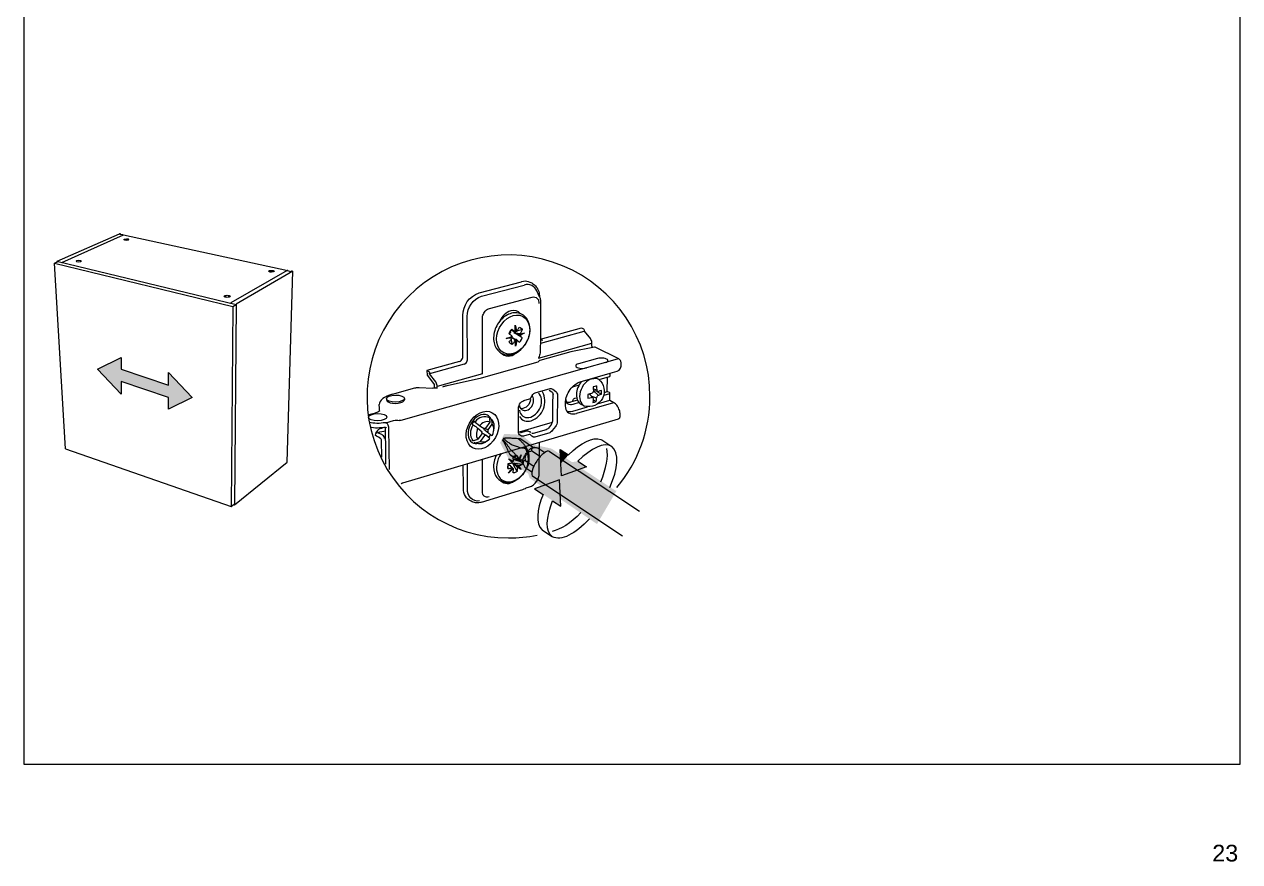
# Model space of a CAD drawing. Header units: metres. Extents: x -11.5 to 7.4, y -3.8 to 5.9.
# Drawn here: x 5.002 to 5.643, y -2.804 to -2.363 of the extents above; entities that cross this region are included whole.
import ezdxf

# ---------------------------------------------------------------- set-up
doc = ezdxf.new("R2010")
doc.units = ezdxf.units.M
doc.header["$MEASUREMENT"] = 0
for name, color, linetype, lineweight in [('PDF22_Geometry_Num_Penna__1_Num_Penna__255', 255, 'Continuous', 18), ('PDF22_Geometry_Num_Penna__7_Num_Penna__7', 7, 'Continuous', 18), ('PDF22_Text_Num_Penna__7_Num_Penna__7', 7, 'Continuous', 18)]:
    doc.layers.add(name, color=color, linetype=linetype, lineweight=lineweight)
doc.styles.add('GENERATED_STYLE_1', font='')
doc.styles.get('GENERATED_STYLE_1').set_extended_font_data('Arial')

msp = doc.modelspace()

# ---------------------------------------------------------------- hatches: boundary and pattern name
at = {"layer": 'PDF22_Geometry_Num_Penna__1_Num_Penna__255', "linetype": 'Continuous', "lineweight": 18}
msp.add_hatch(color=255, dxfattribs=at).paths.add_polyline_path([(5.3136, -2.60885), (5.27994, -2.58672), (5.27028, -2.58461), (5.26416, -2.57942), (5.25498, -2.57895), (5.25286, -2.58366), (5.25828, -2.59378), (5.2677, -2.59991), (5.2684, -2.60226), (5.30395, -2.62651), (5.31431, -2.60885)])
at = {"layer": 'PDF22_Geometry_Num_Penna__7_Num_Penna__7', "linetype": 'Continuous', "lineweight": 18}
for points in [[(5.05313, -2.54492), (5.05313, -2.53869), (5.04069, -2.54485), (5.05313, -2.55794), (5.05313, -2.5514), (5.07802, -2.5597), (5.07802, -2.56586), (5.09046, -2.5597), (5.07803, -2.54661), (5.07803, -2.55322)], [(5.30595, -2.58192), (5.31176, -2.58568), (5.30646, -2.58215)], [(5.28489, -2.5946), (5.28891, -2.59009), (5.28447, -2.58716)], [(5.29392, -2.59341), (5.28485, -2.59466), (5.28526, -2.60113), (5.29837, -2.59636)], [(5.28415, -2.60311), (5.27104, -2.60789), (5.28493, -2.61709)], [(5.27482, -2.62932), (5.27506, -2.62951), (5.2805, -2.63321)]]:
    msp.add_hatch(color=7, dxfattribs=at).paths.add_polyline_path(points)

# ---------------------------------------------------------------- linework, layer by layer
at = {"layer": 'PDF22_Geometry_Num_Penna__1_Num_Penna__255', "color": 255, "linetype": 'Continuous', "lineweight": 18, "flags": 128}
msp.add_lwpolyline([(5.05313, -2.54492), (5.07803, -2.55322), (5.07803, -2.54661), (5.09046, -2.5597), (5.07802, -2.56586), (5.07802, -2.5597), (5.05313, -2.5514), (5.05313, -2.55794), (5.04069, -2.54485), (5.05313, -2.53869)], close=True, dxfattribs=at)
for points in [[(5.30595, -2.58192), (5.30646, -2.58215), (5.31176, -2.58568)], [(5.28489, -2.5946), (5.28447, -2.58716), (5.28891, -2.59009)], [(5.29392, -2.59341), (5.29837, -2.59636), (5.28526, -2.60113), (5.2849, -2.59469), (5.28485, -2.59466)], [(5.28055, -2.61419), (5.28493, -2.61709), (5.28415, -2.60311), (5.27104, -2.60789), (5.27551, -2.61084)], [(5.27482, -2.62932), (5.27506, -2.62951), (5.2805, -2.63321)]]:
    msp.add_lwpolyline(points, dxfattribs=at)
at = {"layer": 'PDF22_Geometry_Num_Penna__1_Num_Penna__255', "color": 255, "linetype": 'Continuous', "lineweight": 18}
for points in [[(5.28891, -2.59009), (5.29535, -2.58357), (5.30193, -2.58023), (5.30595, -2.58192)], [(5.28891, -2.59009), (5.29535, -2.58357), (5.30193, -2.58023), (5.30595, -2.58192)], [(5.31176, -2.58568), (5.30787, -2.58309), (5.30082, -2.58644), (5.29392, -2.59341)], [(5.31176, -2.58568), (5.30787, -2.58309), (5.30082, -2.58644), (5.29392, -2.59341)], [(5.28485, -2.59466), (5.28487, -2.59466), (5.28487, -2.5946), (5.28489, -2.5946)], [(5.28485, -2.59466), (5.28487, -2.59466), (5.28487, -2.5946), (5.28489, -2.5946)], [(5.27551, -2.61084), (5.27212, -2.61914), (5.27156, -2.62649), (5.27482, -2.62932)], [(5.27551, -2.61084), (5.27212, -2.61914), (5.27156, -2.62649), (5.27482, -2.62932)], [(5.2805, -2.63321), (5.27666, -2.63066), (5.27694, -2.62307), (5.28055, -2.61419)], [(5.2805, -2.63321), (5.27666, -2.63066), (5.27694, -2.62307), (5.28055, -2.61419)]]:
    msp.add_open_spline(points, degree=3, dxfattribs=at)
at = {"layer": 'PDF22_Geometry_Num_Penna__7_Num_Penna__7', "color": 7, "linetype": 'Continuous', "lineweight": 18, "flags": 128}
for points in [[(5.64277, -2.75332), (5.00202, -2.75332), (5.00202, -1.85138), (5.64277, -1.85138)], [(5.26181, -2.52961), (5.26124, -2.52928), (5.26166, -2.5297), (5.26174, -2.52966)], [(5.05313, -2.54492), (5.07803, -2.55322), (5.07803, -2.54661), (5.09046, -2.5597), (5.07802, -2.56586), (5.07802, -2.5597), (5.05313, -2.5514), (5.05313, -2.55794), (5.04069, -2.54485), (5.05313, -2.53869)], [(5.26281, -2.59575), (5.26219, -2.59556), (5.26273, -2.59592), (5.26276, -2.59584)]]:
    msp.add_lwpolyline(points, close=True, dxfattribs=at)
for points in [[(5.01938, -2.48795), (5.05218, -2.47343)], [(5.02173, -2.48856), (5.05435, -2.47402)], [(5.05273, -2.47355), (5.05218, -2.47343)], [(5.05236, -2.47372), (5.05273, -2.47355)], [(5.05274, -2.4738), (5.05236, -2.47372)], [(5.05274, -2.4738), (5.05273, -2.47355)], [(5.05403, -2.47408), (5.05274, -2.4738)], [(5.05435, -2.47402), (5.14089, -2.49277), (5.14088, -2.49291)], [(5.01788, -2.48899), (5.01981, -2.48814)], [(5.01788, -2.48899), (5.11196, -2.51175), (5.11115, -2.61722)], [(5.02373, -2.58687), (5.01788, -2.48899)], [(5.0194, -2.48832), (5.01938, -2.48795)], [(5.01981, -2.48814), (5.11372, -2.51072)], [(5.1406, -2.49285), (5.11095, -2.50996), (5.11095, -2.51005)], [(5.1436, -2.49323), (5.11372, -2.51062)], [(5.14056, -2.59384), (5.1436, -2.49323)], [(5.1406, -2.49285), (5.1426, -2.49329), (5.14293, -2.49309)], [(5.14088, -2.49277), (5.14071, -2.49287)], [(5.14294, -2.49309), (5.1436, -2.49323)], [(5.26869, -2.49909), (5.26787, -2.49876), (5.267, -2.49857), (5.2661, -2.49849), (5.26516, -2.49855), (5.26422, -2.49873)], [(5.27221, -2.50359), (5.27171, -2.50269), (5.27108, -2.5019), (5.27035, -2.50126), (5.26951, -2.50077), (5.2686, -2.50044), (5.26764, -2.50028), (5.26662, -2.50029), (5.26559, -2.50048)], [(5.26972, -2.49959), (5.26869, -2.49909)], [(5.26972, -2.49959), (5.26997, -2.49971), (5.27051, -2.50004), (5.27102, -2.50043), (5.27149, -2.50088), (5.27192, -2.50137), (5.27231, -2.50192), (5.27266, -2.50252), (5.27295, -2.50315), (5.27319, -2.50382), (5.27338, -2.50454), (5.27352, -2.50528), (5.27359, -2.50605), (5.27361, -2.50664), (5.27221, -2.50359)], [(5.11196, -2.51175), (5.11372, -2.51072)], [(5.11372, -2.51062), (5.11278, -2.6163)], [(5.27368, -2.50677), (5.27361, -2.50664)], [(5.27368, -2.50677), (5.2738, -2.50706), (5.27391, -2.50736), (5.27406, -2.50787), (5.27416, -2.50841), (5.27421, -2.50895), (5.27423, -2.5095), (5.27408, -2.5291)], [(5.2435, -2.54729), (5.24349, -2.5181)], [(5.25591, -2.51666), (5.25525, -2.51711), (5.25455, -2.51766), (5.25388, -2.51825), (5.25323, -2.51891), (5.25264, -2.5196), (5.25208, -2.52035), (5.25156, -2.52113), (5.2511, -2.52195), (5.25069, -2.52279), (5.25033, -2.52366), (5.25003, -2.52454), (5.24978, -2.52544), (5.2496, -2.52634), (5.24948, -2.52723), (5.24942, -2.52814), (5.24943, -2.52902), (5.24944, -2.52924)], [(5.26703, -2.53032), (5.26744, -2.52946), (5.26779, -2.52859), (5.26808, -2.52769), (5.26831, -2.52679), (5.26848, -2.52589), (5.26858, -2.525), (5.26862, -2.52411), (5.2686, -2.52325), (5.26852, -2.52239), (5.26837, -2.52156), (5.26817, -2.52075), (5.2679, -2.51998), (5.26756, -2.51926), (5.26718, -2.51857), (5.26672, -2.51794), (5.26623, -2.51736), (5.2657, -2.51686), (5.26512, -2.51641), (5.2645, -2.51602), (5.26384, -2.5157), (5.26319, -2.51546), (5.26251, -2.51528), (5.26181, -2.51517), (5.2611, -2.51512), (5.26037, -2.51514), (5.25963, -2.51523), (5.2589, -2.51537), (5.25817, -2.51559), (5.25742, -2.51588), (5.25667, -2.51622), (5.25594, -2.51664), (5.25591, -2.51666)], [(5.25738, -2.5159), (5.25735, -2.51584), (5.25733, -2.51578)], [(5.25904, -2.52381), (5.25842, -2.52449), (5.25789, -2.52526), (5.25748, -2.5261)], [(5.25863, -2.52424), (5.2591, -2.52448)], [(5.25899, -2.52441), (5.25969, -2.52476)], [(5.25917, -2.5245), (5.2591, -2.52448), (5.25899, -2.52441)], [(5.26073, -2.52514), (5.26044, -2.52491), (5.26016, -2.52468), (5.2599, -2.52448), (5.25964, -2.52428), (5.25936, -2.52406), (5.25904, -2.52381)], [(5.26088, -2.52505), (5.26088, -2.52445), (5.26088, -2.5239), (5.26087, -2.52338), (5.26085, -2.52286), (5.26083, -2.52228), (5.26079, -2.52165), (5.26096, -2.52224), (5.2611, -2.52278), (5.26123, -2.52327), (5.26134, -2.52376), (5.26146, -2.52427), (5.26158, -2.52485)], [(5.26087, -2.5235), (5.26104, -2.52473), (5.261, -2.52479)], [(5.26158, -2.52485), (5.26165, -2.52484), (5.26173, -2.52484), (5.26195, -2.52445), (5.26215, -2.52409), (5.26233, -2.52376), (5.2625, -2.52342), (5.26269, -2.52306), (5.26288, -2.52266)], [(5.26289, -2.52266), (5.26352, -2.52296), (5.26406, -2.52341), (5.2645, -2.524), (5.2643, -2.5244), (5.26411, -2.52478), (5.26394, -2.52511), (5.26376, -2.52544), (5.26356, -2.52579), (5.26335, -2.52618)], [(5.27408, -2.5291), (5.2741, -2.5291), (5.27412, -2.52909), (5.29582, -2.52313)], [(5.29582, -2.52313), (5.29686, -2.52365)], [(5.29686, -2.52365), (5.29702, -2.5238), (5.29715, -2.52406), (5.29719, -2.52434)], [(5.29719, -2.52434), (5.29718, -2.52486), (5.30051, -2.52889)], [(5.25916, -2.52842), (5.25862, -2.52847), (5.25812, -2.5285), (5.25765, -2.52854), (5.25716, -2.52857), (5.25663, -2.5286), (5.25606, -2.52862), (5.25663, -2.52846), (5.25716, -2.52829), (5.25764, -2.52813), (5.25811, -2.52798), (5.2586, -2.5278), (5.25915, -2.52761)], [(5.25684, -2.52839), (5.25875, -2.5281)], [(5.25748, -2.5261), (5.2578, -2.52635), (5.25809, -2.52657), (5.25835, -2.52678), (5.25861, -2.52698), (5.25888, -2.5272), (5.25918, -2.52743)], [(5.25918, -2.53185), (5.25854, -2.53155), (5.25799, -2.53109), (5.25756, -2.53051), (5.25786, -2.53016), (5.25814, -2.52984), (5.2584, -2.52955), (5.25865, -2.52925), (5.25891, -2.52893), (5.2592, -2.52858)], [(5.25817, -2.52482), (5.25831, -2.52509), (5.25833, -2.52544), (5.25823, -2.52579), (5.25801, -2.52609), (5.25773, -2.52629)], [(5.25869, -2.5292), (5.25877, -2.52966), (5.25886, -2.53022), (5.25893, -2.53055), (5.25899, -2.53092), (5.25908, -2.53135), (5.25918, -2.53185)], [(5.25875, -2.5281), (5.25878, -2.52806), (5.25877, -2.52791), (5.25875, -2.52775)], [(5.25875, -2.5281), (5.25887, -2.52817)], [(5.25876, -2.52788), (5.25917, -2.5281), (5.25972, -2.52845)], [(5.25887, -2.52817), (5.25916, -2.52842), (5.25918, -2.5285), (5.2592, -2.52858)], [(5.25918, -2.52743), (5.25916, -2.52751), (5.25915, -2.52761)], [(5.25918, -2.53185), (5.25949, -2.53149), (5.25976, -2.53118), (5.26001, -2.53089), (5.26026, -2.53059), (5.26053, -2.53026), (5.26081, -2.52992), (5.26088, -2.52991), (5.26096, -2.52991)], [(5.25921, -2.52813), (5.25987, -2.52847)], [(5.25969, -2.52476), (5.25998, -2.52486), (5.26032, -2.52498)], [(5.2604, -2.52939), (5.26056, -2.52937), (5.26071, -2.52933), (5.26018, -2.52886), (5.25972, -2.52845)], [(5.25972, -2.52845), (5.26002, -2.52888), (5.26019, -2.52912), (5.2604, -2.52939)], [(5.26076, -2.52952), (5.26079, -2.52931), (5.2603, -2.52886), (5.25987, -2.52847)], [(5.25987, -2.52847), (5.26042, -2.5288), (5.26108, -2.52918)], [(5.2603, -2.52495), (5.26041, -2.52502), (5.26073, -2.52514)], [(5.26048, -2.5295), (5.26037, -2.52944), (5.2604, -2.52939)], [(5.26048, -2.5295), (5.26081, -2.52992)], [(5.26096, -2.52991), (5.26048, -2.5295)], [(5.26142, -2.52619), (5.26062, -2.52577)], [(5.26133, -2.52606), (5.26071, -2.52581)], [(5.26076, -2.52952), (5.26071, -2.52933)], [(5.26088, -2.52505), (5.26081, -2.52509), (5.26073, -2.52514)], [(5.26108, -2.52918), (5.26094, -2.52925), (5.26079, -2.52931)], [(5.26088, -2.52479), (5.26095, -2.52478), (5.261, -2.52478)], [(5.26166, -2.5297), (5.26156, -2.53025), (5.26146, -2.53075), (5.26136, -2.5312), (5.26124, -2.53166), (5.26111, -2.53216), (5.26098, -2.53269), (5.26099, -2.5322), (5.261, -2.53173), (5.261, -2.53131), (5.26099, -2.53089), (5.26098, -2.53042), (5.26096, -2.52991)], [(5.26098, -2.53056), (5.26111, -2.52922)], [(5.26104, -2.52473), (5.26116, -2.52479)], [(5.26124, -2.52928), (5.26111, -2.52922)], [(5.26158, -2.52485), (5.26116, -2.52479)], [(5.26133, -2.52606), (5.26196, -2.52626), (5.26265, -2.52647), (5.26283, -2.52647)], [(5.26262, -2.52613), (5.26225, -2.5261), (5.26192, -2.52608), (5.26133, -2.52606)], [(5.26142, -2.52619), (5.26197, -2.52651), (5.26263, -2.5269), (5.26267, -2.52693)], [(5.26142, -2.52619), (5.26201, -2.52637), (5.26265, -2.52657), (5.26265, -2.52673), (5.26263, -2.5269)], [(5.26181, -2.52961), (5.26204, -2.52982), (5.26224, -2.52999), (5.26244, -2.53016), (5.26262, -2.53032), (5.2628, -2.5305), (5.26302, -2.53068)], [(5.26265, -2.52607), (5.26262, -2.52613), (5.26264, -2.52629), (5.26265, -2.52647)], [(5.26265, -2.52607), (5.26278, -2.52614)], [(5.26283, -2.52647), (5.26265, -2.52657)], [(5.26465, -2.52604), (5.26267, -2.52693)], [(5.26278, -2.52699), (5.26267, -2.52693)], [(5.26277, -2.52614), (5.26338, -2.52634), (5.26336, -2.52626), (5.26335, -2.52618)], [(5.26335, -2.52618), (5.26277, -2.52614)], [(5.26278, -2.52699), (5.26336, -2.52733), (5.26338, -2.52723), (5.26339, -2.52715)], [(5.26339, -2.52715), (5.26278, -2.52699)], [(5.26456, -2.5284), (5.26436, -2.52821), (5.26416, -2.52804), (5.26398, -2.52787), (5.2638, -2.5277), (5.26359, -2.52752), (5.26336, -2.52733)], [(5.26338, -2.52634), (5.26383, -2.52624), (5.26421, -2.52614), (5.26457, -2.52605), (5.26492, -2.52596), (5.2653, -2.52586), (5.26569, -2.52574), (5.2653, -2.52599), (5.26492, -2.52624), (5.26457, -2.52646), (5.26422, -2.52668), (5.26383, -2.5269), (5.26339, -2.52715)], [(5.27408, -2.5291), (5.27404, -2.53497)], [(5.27407, -2.53119), (5.27422, -2.53117), (5.2744, -2.53114), (5.29718, -2.52486)], [(5.27515, -2.52961), (5.27479, -2.52967), (5.27445, -2.52964), (5.27413, -2.52953)], [(5.30128, -2.53119), (5.30125, -2.5307), (5.30115, -2.53021), (5.30099, -2.52972), (5.30077, -2.52928), (5.30051, -2.5289)], [(5.27309, -2.53904), (5.30128, -2.53119)], [(5.27404, -2.53497), (5.274, -2.53558), (5.27391, -2.53622), (5.27378, -2.53686), (5.27361, -2.53751), (5.27339, -2.53823), (5.27309, -2.53904)], [(5.29014, -2.5357), (5.27381, -2.54024), (5.27375, -2.54027), (5.27369, -2.54032)], [(5.30267, -2.53324), (5.29015, -2.53569), (5.29014, -2.5357)], [(5.29028, -2.53571), (5.29021, -2.53569), (5.29015, -2.53569)], [(5.30148, -2.53347), (5.30136, -2.53304), (5.30129, -2.53259), (5.30126, -2.53216), (5.30128, -2.53119)], [(5.30278, -2.53327), (5.30273, -2.53325), (5.30267, -2.53324)], [(5.23141, -2.54081), (5.2143, -2.54551), (5.21529, -2.54606)], [(5.23389, -2.54229), (5.21564, -2.54731), (5.21563, -2.54678)], [(5.24307, -2.54938), (5.27284, -2.54106)], [(5.27369, -2.54032), (5.27285, -2.54106), (5.27291, -2.54104)], [(5.27313, -2.54105), (5.27302, -2.54103), (5.27291, -2.54104)], [(5.27403, -2.54025), (5.27392, -2.54023), (5.27381, -2.54024)], [(5.30412, -2.53923), (5.29413, -2.54205)], [(5.30835, -2.54135), (5.29835, -2.54419)], [(5.31513, -2.53943), (5.30835, -2.54135)], [(5.31539, -2.53945), (5.31526, -2.53941), (5.31514, -2.53943)], [(5.29835, -2.54419), (5.20058, -2.57191)], [(5.2143, -2.54551), (5.21432, -2.54796), (5.21834, -2.55317)], [(5.21529, -2.54606), (5.21546, -2.54622), (5.21558, -2.54649), (5.21563, -2.54678)], [(5.2189, -2.55153), (5.21564, -2.54731)], [(5.2435, -2.54729), (5.21968, -2.55391), (5.21965, -2.55341), (5.21954, -2.55289), (5.21937, -2.55239), (5.21916, -2.55193), (5.2189, -2.55153)], [(5.22264, -2.55409), (5.22304, -2.55398), (5.2234, -2.55388), (5.22374, -2.5538), (5.2241, -2.5537), (5.22448, -2.55361), (5.2249, -2.55352), (5.24307, -2.54938)], [(5.29505, -2.55155), (5.31094, -2.54701)], [(5.30308, -2.54925), (5.30479, -2.55013)], [(5.30508, -2.55028), (5.3105, -2.54873)], [(5.3105, -2.54873), (5.31052, -2.54873), (5.31053, -2.54872), (5.31055, -2.54871), (5.31057, -2.54871), (5.31058, -2.5487), (5.3106, -2.5487), (5.31061, -2.54869), (5.31062, -2.54868), (5.31064, -2.54867), (5.31065, -2.54866), (5.31066, -2.54865), (5.31067, -2.54865), (5.31069, -2.54865), (5.3107, -2.54864), (5.3107, -2.54863), (5.31071, -2.54863), (5.31072, -2.54862), (5.31073, -2.54861), (5.31074, -2.5486), (5.31075, -2.54859), (5.31076, -2.54858), (5.31077, -2.54857), (5.31078, -2.54856), (5.31079, -2.54855), (5.31079, -2.54854), (5.3108, -2.54853), (5.3108, -2.54852), (5.31081, -2.54851), (5.31082, -2.54851), (5.31083, -2.54849), (5.31084, -2.54848), (5.31085, -2.54846), (5.31086, -2.54844), (5.31087, -2.54842), (5.31087, -2.5484), (5.31088, -2.54839), (5.31089, -2.54838), (5.31089, -2.54835), (5.31089, -2.54835), (5.31089, -2.54833), (5.31089, -2.54832), (5.3109, -2.54831), (5.3109, -2.54829), (5.31091, -2.54827), (5.31091, -2.54825), (5.31091, -2.54823), (5.31091, -2.54822), (5.31091, -2.54821)], [(5.1961, -2.55801), (5.20789, -2.55474)], [(5.20789, -2.55474), (5.20805, -2.55469), (5.20837, -2.55463), (5.20871, -2.55457), (5.20905, -2.55453), (5.20941, -2.5545), (5.20978, -2.55449), (5.21014, -2.5545), (5.21745, -2.55485)], [(5.21933, -2.55476), (5.21896, -2.55481), (5.21858, -2.55484), (5.2182, -2.55486), (5.21783, -2.55487), (5.21745, -2.55485)], [(5.21839, -2.55485), (5.21836, -2.5545), (5.21835, -2.55417), (5.21834, -2.55317)], [(5.21948, -2.55479), (5.21945, -2.55478), (5.21942, -2.55477), (5.2194, -2.55477), (5.21937, -2.55476), (5.21935, -2.55476), (5.21933, -2.55476)], [(5.21948, -2.55479), (5.21969, -2.55492), (5.21968, -2.55391)], [(5.27187, -2.55711), (5.27873, -2.55516)], [(5.27873, -2.55516), (5.27924, -2.55507), (5.27972, -2.55508), (5.28018, -2.55521), (5.28058, -2.55544)], [(5.2788, -2.55586), (5.28015, -2.55685)], [(5.28058, -2.55544), (5.28217, -2.55662)], [(5.28745, -2.56085), (5.28747, -2.5607), (5.28771, -2.55984), (5.28801, -2.55896), (5.28838, -2.55811), (5.2888, -2.55726), (5.28928, -2.55642), (5.2898, -2.55564), (5.29037, -2.55491), (5.29084, -2.55439)], [(5.29083, -2.55439), (5.29105, -2.55431)], [(5.29084, -2.55439), (5.29097, -2.55423), (5.29161, -2.5536), (5.29224, -2.55306), (5.29289, -2.5526), (5.29352, -2.5522), (5.29405, -2.55193), (5.29456, -2.55171), (5.29505, -2.55155)], [(5.29444, -2.55334), (5.29105, -2.55431), (5.29115, -2.55424), (5.29122, -2.55413), (5.29125, -2.55396)], [(5.30201, -2.55629), (5.30198, -2.55661), (5.30189, -2.5569), (5.30175, -2.55714), (5.30157, -2.55735), (5.30134, -2.55752), (5.30107, -2.55765), (5.30012, -2.55789), (5.29916, -2.55812)], [(5.30361, -2.55368), (5.30278, -2.55393), (5.30193, -2.55417)], [(5.30193, -2.55417), (5.30198, -2.55523), (5.30201, -2.55629)], [(5.30198, -2.55519), (5.30379, -2.55578)], [(5.30438, -2.55662), (5.30201, -2.55628)], [(5.30201, -2.55635), (5.30466, -2.55865)], [(5.30361, -2.55368), (5.30371, -2.55474), (5.30379, -2.55578), (5.30383, -2.55607), (5.30394, -2.55631), (5.30408, -2.55647), (5.30423, -2.55657), (5.30445, -2.55663), (5.30469, -2.55659)], [(5.30379, -2.55654), (5.30624, -2.55801)], [(5.30627, -2.55606), (5.3055, -2.55633), (5.30469, -2.55659)], [(5.30624, -2.55801), (5.30627, -2.55704), (5.30627, -2.55606)], [(5.19298, -2.5604), (5.19299, -2.56105)], [(5.19299, -2.56105), (5.19308, -2.56142), (5.19335, -2.56176), (5.1938, -2.56208)], [(5.20242, -2.56029), (5.20243, -2.56094)], [(5.26255, -2.56543), (5.26262, -2.56469), (5.26284, -2.56394), (5.26317, -2.56325), (5.26362, -2.5626), (5.26416, -2.56206), (5.26476, -2.56165), (5.26538, -2.56139)], [(5.26538, -2.56139), (5.2683, -2.56056)], [(5.2683, -2.56056), (5.26856, -2.56044), (5.2688, -2.56026), (5.269, -2.55999)], [(5.269, -2.55999), (5.26976, -2.5588)], [(5.26976, -2.5588), (5.2702, -2.55822), (5.27071, -2.55773), (5.27128, -2.55736), (5.27187, -2.55711)], [(5.28015, -2.55685), (5.28048, -2.55722), (5.28069, -2.5577), (5.28076, -2.55827)], [(5.28067, -2.56738), (5.28072, -2.56199)], [(5.28072, -2.56199), (5.28075, -2.55915)], [(5.28075, -2.55914), (5.28076, -2.55827)], [(5.28217, -2.55662), (5.28256, -2.557), (5.28285, -2.55751), (5.28303, -2.55809), (5.28308, -2.55874)], [(5.28308, -2.55874), (5.28294, -2.57248)], [(5.28837, -2.56234), (5.28811, -2.56211), (5.28786, -2.5618), (5.28767, -2.56146), (5.28751, -2.56108), (5.28745, -2.56085)], [(5.29368, -2.56123), (5.28992, -2.56232), (5.28955, -2.5624), (5.28919, -2.56244), (5.28884, -2.56244), (5.28854, -2.56239), (5.28837, -2.56234)], [(5.29127, -2.56193), (5.29128, -2.56149)], [(5.29128, -2.56149), (5.29136, -2.56107), (5.29155, -2.56067), (5.29185, -2.56036), (5.29221, -2.56018)], [(5.29221, -2.56018), (5.29323, -2.55988)], [(5.31257, -2.56252), (5.29318, -2.56821)], [(5.29916, -2.55812), (5.29915, -2.5591), (5.29913, -2.56007)], [(5.29913, -2.56007), (5.3001, -2.5599), (5.30104, -2.5597)], [(5.30175, -2.55988), (5.2999, -2.55794)], [(5.30038, -2.55782), (5.30029, -2.55805), (5.30023, -2.55829)], [(5.30098, -2.55908), (5.30371, -2.55999)], [(5.30104, -2.5597), (5.30131, -2.55967), (5.30153, -2.55973), (5.3017, -2.55984), (5.30183, -2.56), (5.30192, -2.56023), (5.30194, -2.56051), (5.30189, -2.56148), (5.3018, -2.56244)], [(5.3018, -2.56244), (5.30265, -2.5622), (5.30348, -2.56195)], [(5.30191, -2.56101), (5.30348, -2.56195)], [(5.30348, -2.56195), (5.30361, -2.56098), (5.30371, -2.55999)], [(5.30624, -2.55801), (5.30546, -2.55834), (5.30466, -2.55865), (5.30442, -2.55877), (5.3042, -2.55896), (5.30403, -2.55917), (5.30389, -2.55941), (5.30378, -2.55968), (5.30371, -2.55999)], [(5.31047, -2.56144), (5.30449, -2.56318)], [(5.31076, -2.55761), (5.31069, -2.55771), (5.31053, -2.55779), (5.30749, -2.55867)], [(5.31068, -2.56143), (5.31076, -2.55761), (5.31076, -2.55759), (5.31076, -2.55757), (5.31075, -2.55756), (5.31075, -2.55755), (5.31075, -2.55753), (5.31075, -2.55752), (5.31075, -2.55751), (5.31074, -2.5575), (5.31074, -2.55748), (5.31074, -2.55746), (5.31073, -2.55745), (5.31073, -2.55743), (5.31072, -2.55742), (5.31072, -2.5574), (5.31071, -2.55739), (5.31071, -2.55738), (5.3107, -2.55738), (5.3107, -2.55736), (5.31069, -2.55735), (5.31068, -2.55733), (5.31067, -2.55732), (5.31066, -2.5573), (5.31066, -2.55729), (5.31065, -2.55728), (5.31064, -2.55727), (5.31064, -2.55726), (5.31062, -2.55724), (5.31062, -2.55724), (5.31061, -2.55723), (5.31061, -2.55722), (5.3106, -2.55721), (5.31059, -2.5572), (5.31058, -2.55719), (5.31057, -2.55718), (5.31055, -2.55717), (5.31054, -2.55716), (5.31053, -2.55715), (5.31052, -2.55714), (5.31051, -2.55713), (5.31049, -2.55713), (5.31049, -2.55712), (5.31048, -2.55712), (5.31047, -2.55711), (5.31045, -2.5571), (5.30974, -2.55674)], [(5.31066, -2.56142), (5.31059, -2.56141), (5.31047, -2.56144)], [(5.31621, -2.56939), (5.3162, -2.56881), (5.31615, -2.5682), (5.31606, -2.5676), (5.31592, -2.56701), (5.31574, -2.56642), (5.31553, -2.56586), (5.31528, -2.56531), (5.315, -2.56479), (5.3147, -2.56432), (5.31438, -2.56387), (5.31403, -2.56346), (5.31365, -2.5631), (5.31324, -2.56279), (5.31282, -2.56254), (5.31068, -2.56143)], [(5.31282, -2.56254), (5.31271, -2.56251), (5.31257, -2.56252)], [(5.1857, -2.56836), (5.185, -2.5685), (5.18434, -2.56868), (5.18373, -2.56887), (5.18341, -2.56901)], [(5.18852, -2.56738), (5.1882, -2.56757), (5.18784, -2.56774), (5.18742, -2.56791), (5.18695, -2.56806), (5.18645, -2.5682), (5.18592, -2.56831), (5.1857, -2.56836)], [(5.18923, -2.56691), (5.1891, -2.56701), (5.1889, -2.56714), (5.18872, -2.56725), (5.18852, -2.56738)], [(5.18919, -2.56519), (5.18916, -2.56356), (5.18916, -2.56353)], [(5.18919, -2.56516), (5.18916, -2.56353)], [(5.18923, -2.56691), (5.18919, -2.56519), (5.18919, -2.56517)], [(5.18933, -2.56682), (5.1893, -2.56686), (5.18923, -2.56691)], [(5.24815, -2.57118), (5.24776, -2.57055), (5.2473, -2.56998), (5.24678, -2.5695), (5.24618, -2.56911)], [(5.26249, -2.57771), (5.26255, -2.56543)], [(5.27999, -2.57376), (5.28033, -2.57321), (5.28055, -2.57261), (5.28062, -2.572), (5.28067, -2.56738)], [(5.29108, -2.5671), (5.2901, -2.56731), (5.28914, -2.56736), (5.28822, -2.56726)], [(5.28896, -2.56789), (5.28973, -2.56821), (5.29054, -2.56841), (5.29139, -2.56847), (5.29227, -2.56841), (5.29318, -2.56821)], [(5.29882, -2.56484), (5.29108, -2.5671)], [(5.31525, -2.57102), (5.31545, -2.57092), (5.31564, -2.5708), (5.31581, -2.57064), (5.31594, -2.57047), (5.31606, -2.57022), (5.31614, -2.56996), (5.3162, -2.56969), (5.31621, -2.5694)], [(5.1912, -2.57314), (5.19016, -2.57331), (5.18907, -2.57341), (5.18795, -2.57344), (5.18685, -2.57339), (5.18579, -2.57327), (5.1848, -2.57308), (5.18422, -2.57291)], [(5.19238, -2.57552), (5.19194, -2.57551), (5.19149, -2.57556), (5.19046, -2.57574), (5.18936, -2.57585), (5.18825, -2.57589), (5.18714, -2.57586), (5.18606, -2.57577), (5.18503, -2.5756), (5.18462, -2.5755)], [(5.19197, -2.57551), (5.19153, -2.57565), (5.19112, -2.57579), (5.19072, -2.57591), (5.19032, -2.57604), (5.18988, -2.57616), (5.18939, -2.57627), (5.18878, -2.5767), (5.18825, -2.57717), (5.18781, -2.57768), (5.18743, -2.57823), (5.18713, -2.57889), (5.18691, -2.57967)], [(5.19253, -2.57309), (5.19229, -2.57307), (5.19207, -2.57305), (5.19185, -2.57307), (5.19165, -2.57308), (5.19143, -2.5731), (5.1912, -2.57314)], [(5.19238, -2.57552), (5.19274, -2.57559), (5.19301, -2.5757)], [(5.19258, -2.58939), (5.19238, -2.57552)], [(5.19253, -2.57309), (5.19674, -2.5719), (5.19748, -2.57173), (5.19823, -2.57169), (5.19894, -2.57174), (5.19962, -2.57191)], [(5.19424, -2.57599), (5.19419, -2.57547), (5.19409, -2.57495), (5.19392, -2.57442), (5.1937, -2.57395), (5.19354, -2.57371), (5.19337, -2.57351), (5.19319, -2.57336), (5.19301, -2.57324), (5.19279, -2.57315), (5.19253, -2.57309)], [(5.20058, -2.57191), (5.20009, -2.57198), (5.19962, -2.57191)], [(5.20162, -2.60474), (5.31525, -2.57102)], [(5.23907, -2.57227), (5.23849, -2.57301), (5.23799, -2.57381)], [(5.23799, -2.57381), (5.23868, -2.57419)], [(5.24762, -2.57283), (5.24691, -2.57258), (5.24616, -2.57249), (5.24537, -2.57255), (5.24456, -2.57279), (5.24377, -2.57318), (5.24301, -2.57371), (5.24231, -2.57437)], [(5.24264, -2.57514), (5.24354, -2.57563), (5.24453, -2.57616)], [(5.24658, -2.57689), (5.24872, -2.57377), (5.24867, -2.57323), (5.24861, -2.57265), (5.24855, -2.57204), (5.24847, -2.57136)], [(5.24778, -2.57098), (5.24847, -2.57136)], [(5.24958, -2.57704), (5.24974, -2.57595), (5.24976, -2.57489), (5.24964, -2.57388), (5.24939, -2.57294), (5.24899, -2.5721), (5.24847, -2.57136)], [(5.2488, -2.57959), (5.24917, -2.5787), (5.24942, -2.57779), (5.24954, -2.57689), (5.24954, -2.576), (5.24939, -2.57517), (5.24911, -2.57442), (5.24872, -2.57377)], [(5.26303, -2.57789), (5.27375, -2.57474)], [(5.27375, -2.57474), (5.2805, -2.57277)], [(5.27999, -2.57376), (5.27837, -2.57586)], [(5.28198, -2.57512), (5.28037, -2.57723)], [(5.28294, -2.57248), (5.28287, -2.57316), (5.28269, -2.57385), (5.28239, -2.57452), (5.28198, -2.57512)], [(5.18978, -2.5814), (5.1897, -2.58134), (5.18962, -2.58129), (5.18869, -2.58076), (5.18778, -2.58022), (5.18691, -2.57967)], [(5.18823, -2.5784), (5.18767, -2.57859), (5.18718, -2.57878)], [(5.19241, -2.57755), (5.19148, -2.57777), (5.19047, -2.57794), (5.18942, -2.57805), (5.18938, -2.57806), (5.18931, -2.57808), (5.18905, -2.57815), (5.18867, -2.57827), (5.18823, -2.5784)], [(5.19196, -2.58148), (5.19189, -2.58096), (5.19168, -2.58045), (5.19137, -2.58001), (5.19094, -2.57963), (5.19045, -2.57936), (5.18823, -2.5784)], [(5.19037, -2.58238), (5.1903, -2.58201), (5.1901, -2.58167), (5.18978, -2.5814)], [(5.19452, -2.59766), (5.19424, -2.57599)], [(5.24669, -2.58222), (5.24589, -2.58288), (5.24504, -2.58344), (5.24416, -2.58387), (5.24326, -2.58415), (5.24238, -2.58429), (5.24151, -2.58427), (5.24069, -2.58411), (5.23993, -2.5838), (5.24063, -2.58356), (5.24128, -2.58333), (5.24188, -2.58313), (5.24243, -2.58293)], [(5.24119, -2.57595), (5.2408, -2.57684), (5.24052, -2.57775), (5.24038, -2.57866), (5.24037, -2.57956), (5.24049, -2.5804), (5.24074, -2.58116), (5.24111, -2.58183)], [(5.24459, -2.5798), (5.24243, -2.58293)], [(5.24243, -2.58293), (5.2431, -2.58315), (5.24382, -2.58321), (5.24458, -2.58314), (5.24534, -2.58291), (5.2461, -2.58255), (5.24682, -2.58205), (5.24748, -2.58145)], [(5.24334, -2.57876), (5.24329, -2.57831), (5.24335, -2.57784)], [(5.24329, -2.57839), (5.24428, -2.57895), (5.24534, -2.57958)], [(5.24435, -2.57605), (5.24436, -2.57628), (5.24435, -2.57651), (5.24788, -2.57936)], [(5.24453, -2.57616), (5.24497, -2.57596), (5.2454, -2.57591)], [(5.24534, -2.57958), (5.24496, -2.57974), (5.24459, -2.5798)], [(5.24659, -2.57781), (5.24664, -2.57734), (5.24658, -2.57689), (5.24557, -2.57649), (5.24463, -2.5761)], [(5.24748, -2.58145), (5.24534, -2.57958)], [(5.24727, -2.58167), (5.24669, -2.58221)], [(5.24686, -2.5809), (5.24741, -2.58016), (5.24788, -2.57936), (5.24857, -2.57975)], [(5.24857, -2.57975), (5.24864, -2.5797), (5.2487, -2.57966), (5.24875, -2.57962), (5.2488, -2.57959)], [(5.24941, -2.57783), (5.24958, -2.57704)], [(5.25464, -2.58284), (5.25435, -2.5822)], [(5.25508, -2.5811), (5.26311, -2.58131)], [(5.26528, -2.58008), (5.26466, -2.58018), (5.26407, -2.58013), (5.26354, -2.5799), (5.26309, -2.57953), (5.26276, -2.57902), (5.26256, -2.5784), (5.26249, -2.57771)], [(5.2639, -2.57825), (5.26356, -2.57832), (5.26322, -2.57831)], [(5.2639, -2.57825), (5.2668, -2.57741), (5.26719, -2.57734), (5.26756, -2.57737), (5.2679, -2.5775)], [(5.26818, -2.57923), (5.26528, -2.58008)], [(5.2679, -2.5775), (5.2686, -2.57787)], [(5.26888, -2.57938), (5.26867, -2.57925), (5.26844, -2.5792), (5.26818, -2.57923)], [(5.269, -2.57818), (5.26892, -2.57812), (5.26885, -2.57805), (5.26876, -2.57799), (5.26868, -2.57793), (5.2686, -2.57787)], [(5.26962, -2.58013), (5.26888, -2.57938)], [(5.2717, -2.58058), (5.27111, -2.58069), (5.27055, -2.58064), (5.27005, -2.58045), (5.26962, -2.58013)], [(5.27032, -2.57876), (5.26997, -2.57882), (5.26963, -2.57882)], [(5.27714, -2.57675), (5.27032, -2.57876)], [(5.28036, -2.57723), (5.27996, -2.57769), (5.27951, -2.57807), (5.27902, -2.57837), (5.27852, -2.57856), (5.2717, -2.58058)], [(5.27837, -2.57586), (5.278, -2.57626), (5.27759, -2.57656), (5.27714, -2.57675)], [(5.30595, -2.58192), (5.30646, -2.58215), (5.31176, -2.58568)], [(5.02373, -2.58687), (5.11115, -2.61722), (5.11279, -2.6159)], [(5.1905, -2.59121), (5.19037, -2.58238)], [(5.23789, -2.58228), (5.23858, -2.58267)], [(5.23816, -2.58347), (5.23891, -2.58381), (5.23973, -2.58401), (5.24059, -2.58408)], [(5.23924, -2.58341), (5.23993, -2.5838)], [(5.2648, -2.5941), (5.26477, -2.59386), (5.26477, -2.59359), (5.2648, -2.59329), (5.26486, -2.59296), (5.26495, -2.59261), (5.26507, -2.59223), (5.26521, -2.59184), (5.26539, -2.59143), (5.26558, -2.59102), (5.2658, -2.5906), (5.26603, -2.59018), (5.26629, -2.58975), (5.26656, -2.58934), (5.26685, -2.58894), (5.26714, -2.58855), (5.26744, -2.58817), (5.26775, -2.58783), (5.26806, -2.58751), (5.26837, -2.58721), (5.26867, -2.58694), (5.26897, -2.58672), (5.26925, -2.58652), (5.26952, -2.58636), (5.26978, -2.58624), (5.27002, -2.58616), (5.27024, -2.58613), (5.27033, -2.58612)], [(5.26954, -2.58785), (5.27409, -2.59087)], [(5.27034, -2.58612), (5.2713, -2.58615)], [(5.27891, -2.58817), (5.32633, -2.61974)], [(5.28489, -2.5946), (5.28447, -2.58716), (5.28891, -2.59009)], [(5.11244, -2.61618), (5.11279, -2.6163), (5.14056, -2.59384)], [(5.19265, -2.59496), (5.19258, -2.58939)], [(5.2509, -2.59012), (5.25089, -2.59013), (5.2505, -2.59096), (5.25017, -2.59182), (5.24989, -2.59269), (5.24966, -2.59356), (5.24951, -2.59444), (5.2494, -2.59531), (5.24937, -2.59618), (5.24938, -2.59635)], [(5.25922, -2.59434), (5.25883, -2.59443), (5.25847, -2.5945), (5.25813, -2.59458), (5.25779, -2.59464), (5.25743, -2.59472), (5.25701, -2.59479)], [(5.25931, -2.59417), (5.25896, -2.5938), (5.25864, -2.59345), (5.25834, -2.59313), (5.25802, -2.5928), (5.25768, -2.59243), (5.25729, -2.59203), (5.25776, -2.59231), (5.2582, -2.59256), (5.25859, -2.59278), (5.25896, -2.59299), (5.25936, -2.59322), (5.2598, -2.59347)], [(5.25729, -2.59205), (5.25936, -2.59323), (5.25936, -2.59328)], [(5.26496, -2.59453), (5.25811, -2.58997)], [(5.25897, -2.59352), (5.25913, -2.59357)], [(5.25907, -2.59366), (5.25897, -2.59352)], [(5.25897, -2.59381), (5.25902, -2.59373), (5.25907, -2.59366)], [(5.25913, -2.59357), (5.25924, -2.59342), (5.25936, -2.59328)], [(5.25931, -2.59417), (5.25926, -2.59425), (5.25922, -2.59434)], [(5.25936, -2.59323), (5.25949, -2.59329)], [(5.2598, -2.59347), (5.25948, -2.59329)], [(5.2597, -2.59097), (5.26043, -2.59059), (5.26117, -2.59037), (5.2619, -2.59031), (5.26195, -2.59075), (5.262, -2.59115), (5.26204, -2.59151), (5.26206, -2.59188), (5.26209, -2.59226), (5.26213, -2.59268)], [(5.2598, -2.59347), (5.25986, -2.5934), (5.25992, -2.59334), (5.2599, -2.59292), (5.25986, -2.59253), (5.25983, -2.59217), (5.25979, -2.5918), (5.25975, -2.59141), (5.2597, -2.59097)], [(5.2619, -2.59031), (5.26165, -2.59045), (5.26143, -2.59058), (5.26105, -2.5908), (5.26074, -2.59099), (5.26048, -2.59115), (5.26026, -2.59129), (5.26007, -2.59141), (5.25977, -2.59164)], [(5.25983, -2.59218), (5.26002, -2.59229)], [(5.25992, -2.59471), (5.26194, -2.59594), (5.26179, -2.59588)], [(5.26002, -2.59477), (5.25992, -2.59471), (5.26072, -2.59511)], [(5.26059, -2.59256), (5.26002, -2.59229)], [(5.26059, -2.59256), (5.26117, -2.59266), (5.26181, -2.59277), (5.26191, -2.59267)], [(5.26157, -2.59262), (5.26128, -2.5926), (5.26103, -2.59258), (5.26059, -2.59256)], [(5.26073, -2.59262), (5.2606, -2.59256)], [(5.26073, -2.59262), (5.26133, -2.5928), (5.26204, -2.59301), (5.26208, -2.59299)], [(5.26073, -2.59262), (5.26127, -2.59272), (5.26186, -2.59282), (5.26195, -2.59291), (5.26204, -2.59301)], [(5.26157, -2.59257), (5.26157, -2.59262), (5.26169, -2.59269), (5.2618, -2.59277)], [(5.26157, -2.59257), (5.26168, -2.59263)], [(5.26168, -2.59263), (5.26225, -2.59273), (5.26219, -2.59271), (5.26213, -2.59268)], [(5.26213, -2.59268), (5.26168, -2.59263)], [(5.26193, -2.59268), (5.26186, -2.59282)], [(5.26223, -2.59273), (5.26208, -2.59299)], [(5.26221, -2.59307), (5.26208, -2.59299)], [(5.26221, -2.59307), (5.26282, -2.59326), (5.26278, -2.5932), (5.26274, -2.59314)], [(5.26274, -2.59314), (5.26221, -2.59307)], [(5.26225, -2.59273), (5.26259, -2.59226), (5.26289, -2.59182), (5.26316, -2.59141), (5.26342, -2.59099), (5.26371, -2.59053), (5.26399, -2.59004), (5.26379, -2.59061), (5.26359, -2.59113), (5.2634, -2.59161), (5.2632, -2.59209), (5.26299, -2.59259), (5.26274, -2.59314)], [(5.26455, -2.59254), (5.26426, -2.59268), (5.26397, -2.5928), (5.2637, -2.59291), (5.26343, -2.59302), (5.26315, -2.59313), (5.26282, -2.59326)], [(5.26454, -2.59502), (5.26468, -2.59416), (5.26469, -2.59332), (5.26455, -2.59254)], [(5.26527, -2.59521), (5.26487, -2.59434)], [(5.29392, -2.59341), (5.29837, -2.59636), (5.28526, -2.60113), (5.2849, -2.59469), (5.28485, -2.59466)], [(5.23661, -2.61386), (5.23583, -2.6133), (5.23515, -2.61261), (5.23457, -2.61179), (5.2341, -2.61086), (5.23377, -2.60984), (5.23356, -2.60874), (5.2335, -2.60758), (5.23346, -2.59529)], [(5.257, -2.59729), (5.25741, -2.59722), (5.25779, -2.59714), (5.25813, -2.59708), (5.25847, -2.597), (5.25882, -2.59692), (5.25921, -2.59683)], [(5.25978, -2.59735), (5.25934, -2.59778), (5.25894, -2.59816), (5.25856, -2.5985), (5.25817, -2.59886), (5.25774, -2.59923), (5.25727, -2.59962), (5.25765, -2.59915), (5.258, -2.59872), (5.25832, -2.59831), (5.25863, -2.59789), (5.25894, -2.59745), (5.2593, -2.59694)], [(5.25837, -2.59582), (5.25769, -2.59538)], [(5.2577, -2.59538), (5.25782, -2.59544)], [(5.25839, -2.59581), (5.25782, -2.59544)], [(5.25898, -2.59657), (5.25902, -2.59661), (5.25906, -2.59664), (5.25869, -2.59621), (5.25837, -2.59582)], [(5.25883, -2.59646), (5.25888, -2.59645), (5.25859, -2.5961), (5.25837, -2.59582)], [(5.25839, -2.59581), (5.25881, -2.59627), (5.25907, -2.59654), (5.25935, -2.59683), (5.25922, -2.59677), (5.25911, -2.59668)], [(5.2591, -2.5967), (5.25911, -2.59668), (5.25873, -2.59623), (5.25839, -2.59581)], [(5.25895, -2.59653), (5.25883, -2.59646)], [(5.25894, -2.59653), (5.25892, -2.59649), (5.25888, -2.59645)], [(5.25895, -2.59653), (5.25921, -2.59683), (5.25925, -2.59689), (5.2593, -2.59695)], [(5.25926, -2.597), (5.25935, -2.59689)], [(5.25935, -2.59683), (5.25935, -2.59689), (5.25947, -2.59696)], [(5.2599, -2.59741), (5.25947, -2.59695)], [(5.25947, -2.59696), (5.25978, -2.59735), (5.25985, -2.59738), (5.25991, -2.59741)], [(5.26186, -2.59883), (5.26113, -2.59922), (5.26039, -2.59944), (5.25966, -2.59951), (5.25972, -2.59913), (5.25976, -2.59878), (5.2598, -2.59846), (5.25984, -2.59814), (5.25988, -2.59779), (5.2599, -2.59741)], [(5.26155, -2.59617), (5.26167, -2.59603), (5.26179, -2.59588), (5.26115, -2.5955), (5.26058, -2.59515)], [(5.26058, -2.59515), (5.26101, -2.59561), (5.26127, -2.59588), (5.26155, -2.59617)], [(5.26194, -2.59594), (5.26184, -2.5958), (5.26126, -2.59544), (5.26072, -2.59511)], [(5.26072, -2.59511), (5.26131, -2.59529), (5.26203, -2.5955)], [(5.26166, -2.59629), (5.26155, -2.59623), (5.26155, -2.59617)], [(5.26166, -2.59629), (5.26211, -2.59675)], [(5.26223, -2.59662), (5.26166, -2.59629)], [(5.26203, -2.5955), (5.26194, -2.59566), (5.26184, -2.5958)], [(5.26378, -2.5975), (5.26207, -2.59549)], [(5.26219, -2.59556), (5.26207, -2.59549)], [(5.26597, -2.59649), (5.26963, -2.59893)], [(5.20065, -2.60532), (5.20082, -2.60518), (5.20098, -2.60505), (5.20115, -2.60495), (5.20131, -2.60485), (5.20147, -2.60479), (5.20162, -2.60474)], [(5.26482, -2.60826), (5.26549, -2.60801), (5.26616, -2.60773), (5.26667, -2.60745)], [(5.31733, -2.63293), (5.27006, -2.60147)], [(5.28055, -2.61419), (5.28493, -2.61709), (5.28415, -2.60311), (5.27104, -2.60789), (5.27551, -2.61084)], [(5.24297, -2.61494), (5.24248, -2.61508), (5.24162, -2.61523), (5.24077, -2.61528), (5.23993, -2.61523), (5.23931, -2.61513), (5.23872, -2.61496), (5.23815, -2.61473), (5.2376, -2.61445), (5.23661, -2.61386)], [(5.24297, -2.61494), (5.26482, -2.60826)], [(5.27482, -2.62932), (5.27506, -2.62951), (5.2805, -2.63321)]]:
    msp.add_lwpolyline(points, dxfattribs=at)
for points in [[(5.31446, -2.60715, 0.176907), (5.33188, -2.55924, 2.414239), (5.25728, -2.63384, 0.050547), (5.27231, -2.63232)], [(5.23141, -2.54081), (5.23191, -2.5406), (5.23236, -2.54026), (5.23276, -2.53981), (5.23305, -2.53929), (5.23324, -2.53872), (5.23329, -2.53815), (5.23324, -2.5166, -0.31948), (5.24174, -2.50459), (5.26422, -2.49873)], [(5.23389, -2.54229), (5.23435, -2.54211), (5.23477, -2.5418), (5.23511, -2.54141), (5.23537, -2.54094), (5.23554, -2.54042), (5.2356, -2.53988), (5.23554, -2.51704, -0.319166), (5.2431, -2.50636), (5.26559, -2.50048)], [(5.24349, -2.5181), (5.24352, -2.51752), (5.24363, -2.51691), (5.24379, -2.51634), (5.24402, -2.51578), (5.24428, -2.51527), (5.24459, -2.51479), (5.24493, -2.51434), (5.24531, -2.51395), (5.24574, -2.51358), (5.24619, -2.51329), (5.24669, -2.51303), (5.2472, -2.51285), (5.26969, -2.50689, -0.538209), (5.27331, -2.51016)], [(5.2636, -2.51561, 0.305727), (5.25849, -2.51411, 0.220262), (5.25279, -2.51942)], [(5.26301, -2.53068), (5.26363, -2.53001), (5.26415, -2.52924), (5.26456, -2.5284, -0.004133), (5.26009, -2.52549), (5.26071, -2.52581), (5.26062, -2.52577)], [(5.31091, -2.5482), (5.31094, -2.54701), (5.31456, -2.54597, 0.322293), (5.31674, -2.54209), (5.31672, -2.54172), (5.31666, -2.54134), (5.31656, -2.54099), (5.31643, -2.54064), (5.31627, -2.54032), (5.31608, -2.54004), (5.31585, -2.53978), (5.3156, -2.53957), (5.31539, -2.53945), (5.30303, -2.53329), (5.30302, -2.53328), (5.303, -2.53328), (5.30299, -2.53327), (5.30297, -2.53326), (5.30296, -2.53326), (5.30295, -2.53326), (5.30293, -2.53326), (5.30292, -2.53325), (5.3029, -2.53325), (5.30288, -2.53325), (5.30287, -2.53324), (5.30285, -2.53324), (5.30284, -2.53324), (5.30282, -2.53324), (5.30282, -2.53322), (5.3028, -2.53322), (5.30278, -2.53322), (5.30276, -2.53322), (5.30274, -2.53322), (5.30273, -2.53324), (5.30271, -2.53324), (5.30269, -2.53324), (5.30267, -2.53324)], [(5.30125, -2.54988), (5.30219, -2.54969), (5.30312, -2.54967), (5.30398, -2.54982), (5.30479, -2.55013, -0.81031), (5.29741, -2.56433), (5.29571, -2.56344)], [(5.30786, -2.55712), (5.30932, -2.55669, -0.20692), (5.30974, -2.55674), (5.30963, -2.5567), (5.30949, -2.55672), (5.30941, -2.5567), (5.3093, -2.5567), (5.30943, -2.54904)], [(5.263, -2.56982, 0.351), (5.26926, -2.57202, 0.464919), (5.27515, -2.55683)], [(5.26886, -2.56077, -0.377321), (5.26392, -2.56575), (5.26358, -2.56527), (5.26334, -2.56472), (5.26319, -2.56408)], [(5.29446, -2.56245), (5.29112, -2.56342, -0.428566), (5.28731, -2.56146)], [(5.24334, -2.57876), (5.24111, -2.58183), (5.24055, -2.58202), (5.23995, -2.58222), (5.23928, -2.58244), (5.23858, -2.58267, -0.29194), (5.23868, -2.57419), (5.23938, -2.57469), (5.24003, -2.57514), (5.24064, -2.57556), (5.24119, -2.57595), (5.24335, -2.57784)], [(5.2454, -2.57591), (5.24762, -2.57283), (5.24757, -2.5723), (5.24751, -2.57173), (5.24746, -2.57112), (5.24739, -2.57046, 0.369405), (5.23976, -2.57265), (5.23907, -2.57227), (5.24264, -2.57514)], [(5.2552, -2.58174, -0.000147), (5.25567, -2.5822, 0.007565), (5.25651, -2.58291, 0.005926), (5.25738, -2.58357, 0.00998), (5.25827, -2.58417, 0.008082), (5.2592, -2.58472, 0.006917), (5.2603, -2.58512, 0.00447), (5.26141, -2.58549, 0.010266), (5.26279, -2.58589, 0.009787), (5.26418, -2.58624, 0.008566), (5.26559, -2.58655, 0.000084), (5.26702, -2.58681, 0.014921), (5.26656, -2.58603)], [(5.26242, -2.5815, 0.005908), (5.26062, -2.58138, 0.002474), (5.25876, -2.58129, 0.002607), (5.25719, -2.58125, 0.01269), (5.25559, -2.58124)], [(5.26606, -2.58529, 0.006356), (5.26553, -2.58459, 0.019277), (5.26495, -2.58393, 0.022775), (5.26373, -2.58267, 0.013695), (5.26242, -2.5815, -0.252709), (5.26345, -2.58141), (5.2637, -2.58158), (5.27055, -2.58614)], [(5.25473, -2.58304, 0.005725), (5.25516, -2.58395, -0.003216), (5.25587, -2.58545, -0.005736), (5.25657, -2.58692, -0.001664), (5.25725, -2.58838, 0.001057), (5.2579, -2.58983, -0.002708), (5.25877, -2.5904, 0.00728), (5.25962, -2.59095)], [(5.26228, -2.59132, 0.002534), (5.26158, -2.59054, 0.003002), (5.26054, -2.58939, 0.005375), (5.25948, -2.58828, 0.005462), (5.25805, -2.58684, 0.008297), (5.25719, -2.58553, 0.012143), (5.25627, -2.58433, 0.013702), (5.25548, -2.58338)], [(5.26667, -2.60745), (5.26836, -2.60693, 0.313148), (5.27353, -2.59969), (5.27366, -2.58335)], [(5.26856, -2.58822, 0.029671), (5.26791, -2.58856, 0.040241), (5.26733, -2.58899)], [(5.27116, -2.58615, 0.038345), (5.27059, -2.58619, 0.046063), (5.27022, -2.58627)], [(5.27179, -2.58618, -0.018352), (5.27275, -2.58631), (5.27641, -2.58875)], [(5.24206, -2.61432, -0.496015), (5.23575, -2.60808), (5.23572, -2.59462)], [(5.24713, -2.61223, -0.559425), (5.2435, -2.60928), (5.2435, -2.59231)], [(5.25701, -2.59479), (5.25687, -2.59567), (5.25686, -2.59651), (5.257, -2.59729, -0.076139), (5.2572, -2.59508), (5.25782, -2.59544)], [(5.26058, -2.59515), (5.26002, -2.59477), (5.2594, -2.59442, 0.017358), (5.26186, -2.59883), (5.26192, -2.59846), (5.26196, -2.59813), (5.262, -2.59781), (5.26204, -2.59749), (5.26207, -2.59713), (5.26211, -2.59675), (5.26217, -2.59668), (5.26223, -2.59662), (5.26257, -2.5968), (5.26287, -2.59697), (5.26313, -2.59713), (5.26339, -2.59728), (5.26367, -2.59744), (5.26396, -2.59761), (5.26376, -2.59732), (5.26356, -2.59704), (5.26338, -2.59678), (5.26318, -2.59652), (5.26297, -2.59624), (5.26273, -2.59592)], [(5.26281, -2.59575), (5.26313, -2.59563), (5.26342, -2.59551), (5.2637, -2.5954), (5.26396, -2.59529), (5.26424, -2.59516), (5.26454, -2.59502, 0.011344), (5.2594, -2.59442)], [(5.26301, -2.59211, 0.002029), (5.26372, -2.5929, -0.011021), (5.2627, -2.59255, -0.019955), (5.26167, -2.5921, -0.015271), (5.26065, -2.59155)], [(5.26509, -2.59351, 0.091819), (5.26498, -2.59376, 0.060472), (5.26495, -2.59407, 0.03449), (5.26499, -2.59442)], [(5.2651, -2.5948, 0.031236), (5.26538, -2.59546, 0.015713), (5.26575, -2.59614)], [(5.26612, -2.59227, 0.010978), (5.26615, -2.59294), (5.27069, -2.59596)], [(5.26693, -2.5894, 0.029517), (5.26661, -2.58987, 0.042746), (5.26638, -2.59038)]]:
    msp.add_lwpolyline(points, format="xyb", dxfattribs=at)
at = {"layer": 'PDF22_Geometry_Num_Penna__7_Num_Penna__7', "color": 7, "linetype": 'Continuous', "lineweight": 18}
for centre, radius, start, end in [((5.27545, -2.56367), 0.04115, 105.43787, 111.91998), ((5.25719, -2.53255), 0.00541, 223.34724, 314.14692), ((5.25581, -2.58237), 0.0015, 133.9052, 169.68959), ((5.25559, -2.59235), 0.01218, 288.80839, 33.16066), ((5.25691, -2.59184), 0.01135, 326.62875, 33.78599), ((5.27127, -2.58728), 0.0018, 175.75592, 186.70804), ((5.26573, -2.5938), 0.000676, 116.72217, 136.40811), ((5.25677, -2.59987), 0.00523, 227.01172, 309.8991)]:
    msp.add_arc(centre, radius, start, end, dxfattribs=at)
for centre, major_axis, ratio in [((5.05587, -2.47652), (0.00133, 0.00004), 0.322556), ((5.03072, -2.48789), (0.0014, 0.00006), 0.336836), ((5.13227, -2.49325), (-0.00144, 0.00002), 0.346647), ((5.10898, -2.50646), (-0.00152, 0), 0.365944), ((5.25976, -2.52661), (0.00493, 0.00963), 0.74646), ((5.1977, -2.56035), (0.00472, 0.00006), 0.39329), ((5.18831, -2.57014), (0.0048, 0.00007), 0.398328), ((5.24355, -2.57707), (0.00517, 0.00924), 0.742374)]:
    msp.add_ellipse(centre, major_axis=major_axis, ratio=ratio, dxfattribs=at)
for centre, major_axis, ratio, start_param, end_param in [((5.25899, -2.52631), (0.00528, 0.01022), 0.780978, 2.223651, 4.723668), ((5.2962, -2.54313), (-0.00343, 0.00007), 0.382014, 5.367163, 8.538232), ((5.30629, -2.54027), (-0.00339, 0.00009), 0.382733, 2.232862, 5.416347), ((5.30114, -2.55724), (0.00372, 0.00709), 0.724927, 0.608681, 3.141458), ((5.29927, -2.55641), (0.00349, 0.00707), 0.723618, 1.166214, 3.129356), ((5.2281, -2.56902), (-0.0389, 0.00595), 0.288088, 5.720859, 6.324191), ((5.19774, -2.56104), (0.00468, 0.00009), 0.388382, 3.703309, 6.286128), ((5.2688, -2.56336), (0.00348, 0.00651), 0.736011, 2.414611, 6.103266), ((5.26685, -2.56232), (0.00218, 0.00405), 0.735522, 2.855916, 5.903911), ((5.29043, -2.56222), (0.00093, 0.00585), 0.540644, 1.421583, 2.964521), ((5.24229, -2.57636), (0.00401, 0.00718), 0.683654, 0.025759, 3.117078), ((5.27467, -2.59412), (0.00423, 0.00596), 0.341216, 6.27777, 7.958083), ((5.25947, -2.59425), (0.00511, 0.00925), 0.735026, 1.446811, 3.792204), ((5.27409, -2.59512), (0.00404, 0.00634), 0.341387, 1.500845, 3.146831), ((5.25877, -2.5939), (0.00559, 0.00978), 0.771449, 2.216834, 4.725084)]:
    msp.add_ellipse(centre, major_axis=major_axis, ratio=ratio, start_param=start_param, end_param=end_param, dxfattribs=at)
for points in [[(5.25452, -2.58258), (5.25445, -2.58242), (5.2544, -2.58226), (5.25434, -2.5821)], [(5.25434, -2.5821), (5.25442, -2.5821), (5.25441, -2.5823), (5.2545, -2.5823)], [(5.25435, -2.5822), (5.25438, -2.5822), (5.25434, -2.5821), (5.25434, -2.5821)], [(5.25498, -2.58151), (5.25509, -2.58151), (5.25467, -2.58129), (5.25477, -2.58129)], [(5.25477, -2.58129), (5.25485, -2.58119), (5.25496, -2.58112), (5.25508, -2.5811)], [(5.25477, -2.58129), (5.25491, -2.58127), (5.25505, -2.58126), (5.25518, -2.58125)], [(5.2552, -2.58174), (5.25531, -2.58174), (5.25488, -2.58151), (5.25498, -2.58151)], [(5.25518, -2.58125), (5.25532, -2.58124), (5.25545, -2.58124), (5.25559, -2.58124)], [(5.28891, -2.59009), (5.29535, -2.58357), (5.30193, -2.58023), (5.30595, -2.58192)], [(5.2545, -2.5823), (5.2546, -2.5823), (5.2546, -2.58251), (5.25469, -2.58251)], [(5.25473, -2.58304), (5.25465, -2.58289), (5.25459, -2.58273), (5.25452, -2.58258)], [(5.25469, -2.58251), (5.25495, -2.58278), (5.25522, -2.58307), (5.25548, -2.58338)], [(5.26606, -2.58529), (5.26624, -2.58554), (5.26641, -2.58578), (5.26656, -2.58603)], [(5.26856, -2.58822), (5.26888, -2.58807), (5.26921, -2.58796), (5.26954, -2.58785)], [(5.26948, -2.58715), (5.2695, -2.58703), (5.26952, -2.58693), (5.26956, -2.58683)], [(5.26954, -2.58785), (5.26952, -2.58772), (5.2695, -2.58761), (5.26949, -2.58749)], [(5.26956, -2.58683), (5.26965, -2.58683), (5.26961, -2.5866), (5.2697, -2.5866)], [(5.2697, -2.5866), (5.26979, -2.5866), (5.26981, -2.58641), (5.26991, -2.58641)], [(5.26991, -2.58641), (5.27001, -2.58641), (5.2701, -2.58631), (5.27022, -2.58627)], [(5.27116, -2.58615), (5.27136, -2.58614), (5.27157, -2.58616), (5.27179, -2.58618)], [(5.31176, -2.58568), (5.30787, -2.58309), (5.30082, -2.58644), (5.29392, -2.59341)], [(5.30589, -2.60424), (5.30893, -2.59735), (5.31001, -2.59089), (5.30911, -2.58661)], [(5.31062, -2.60718), (5.31514, -2.5974), (5.31581, -2.58867), (5.31176, -2.58568)], [(5.26065, -2.59155), (5.26031, -2.59137), (5.25997, -2.59116), (5.25962, -2.59095)], [(5.26228, -2.59132), (5.26253, -2.59158), (5.26277, -2.59185), (5.26301, -2.59211)], [(5.26487, -2.59434), (5.2649, -2.59434), (5.2648, -2.5941), (5.2648, -2.5941)], [(5.2651, -2.5948), (5.26506, -2.59467), (5.26502, -2.59455), (5.26499, -2.59442)], [(5.26509, -2.59351), (5.26517, -2.59351), (5.26517, -2.59333), (5.26524, -2.59333)], [(5.26543, -2.59319), (5.26556, -2.5931), (5.26573, -2.59304), (5.2659, -2.593)], [(5.2659, -2.593), (5.26599, -2.593), (5.26607, -2.59294), (5.26615, -2.59294)], [(5.26612, -2.59227), (5.26611, -2.59205), (5.26611, -2.59182), (5.26613, -2.59159)], [(5.26613, -2.59159), (5.26615, -2.59137), (5.26618, -2.59114), (5.26623, -2.59092)], [(5.26623, -2.59092), (5.26626, -2.59074), (5.26632, -2.59056), (5.26638, -2.59038)], [(5.26693, -2.5894), (5.26706, -2.58925), (5.26718, -2.58911), (5.26733, -2.58899)], [(5.28485, -2.59466), (5.28487, -2.59466), (5.28487, -2.5946), (5.28489, -2.5946)], [(5.26597, -2.59649), (5.26589, -2.59637), (5.26583, -2.59625), (5.26575, -2.59614)], [(5.27551, -2.61084), (5.27212, -2.61914), (5.27156, -2.62649), (5.27482, -2.62932)], [(5.2805, -2.63321), (5.27666, -2.63066), (5.27694, -2.62307), (5.28055, -2.61419)], [(5.29539, -2.62049), (5.29018, -2.62601), (5.28459, -2.62953), (5.28027, -2.63037)], [(5.29991, -2.62374), (5.2926, -2.63173), (5.28478, -2.63576), (5.28044, -2.63316)]]:
    msp.add_open_spline(points, degree=3, dxfattribs=at)

# ---------------------------------------------------------------- texts
at = {"layer": 'PDF22_Text_Num_Penna__7_Num_Penna__7', "color": 7, "linetype": 'Continuous', "lineweight": 18, "insert": (5.62832, -2.8045), "char_height": 0.0087939, "attachment_point": 7, "style": 'GENERATED_STYLE_1'}
msp.add_mtext('\\A1;{\\pql;\\fArial|b0|i0|c0|p34;23}', dxfattribs=at)

doc.saveas('drawing.dxf')
